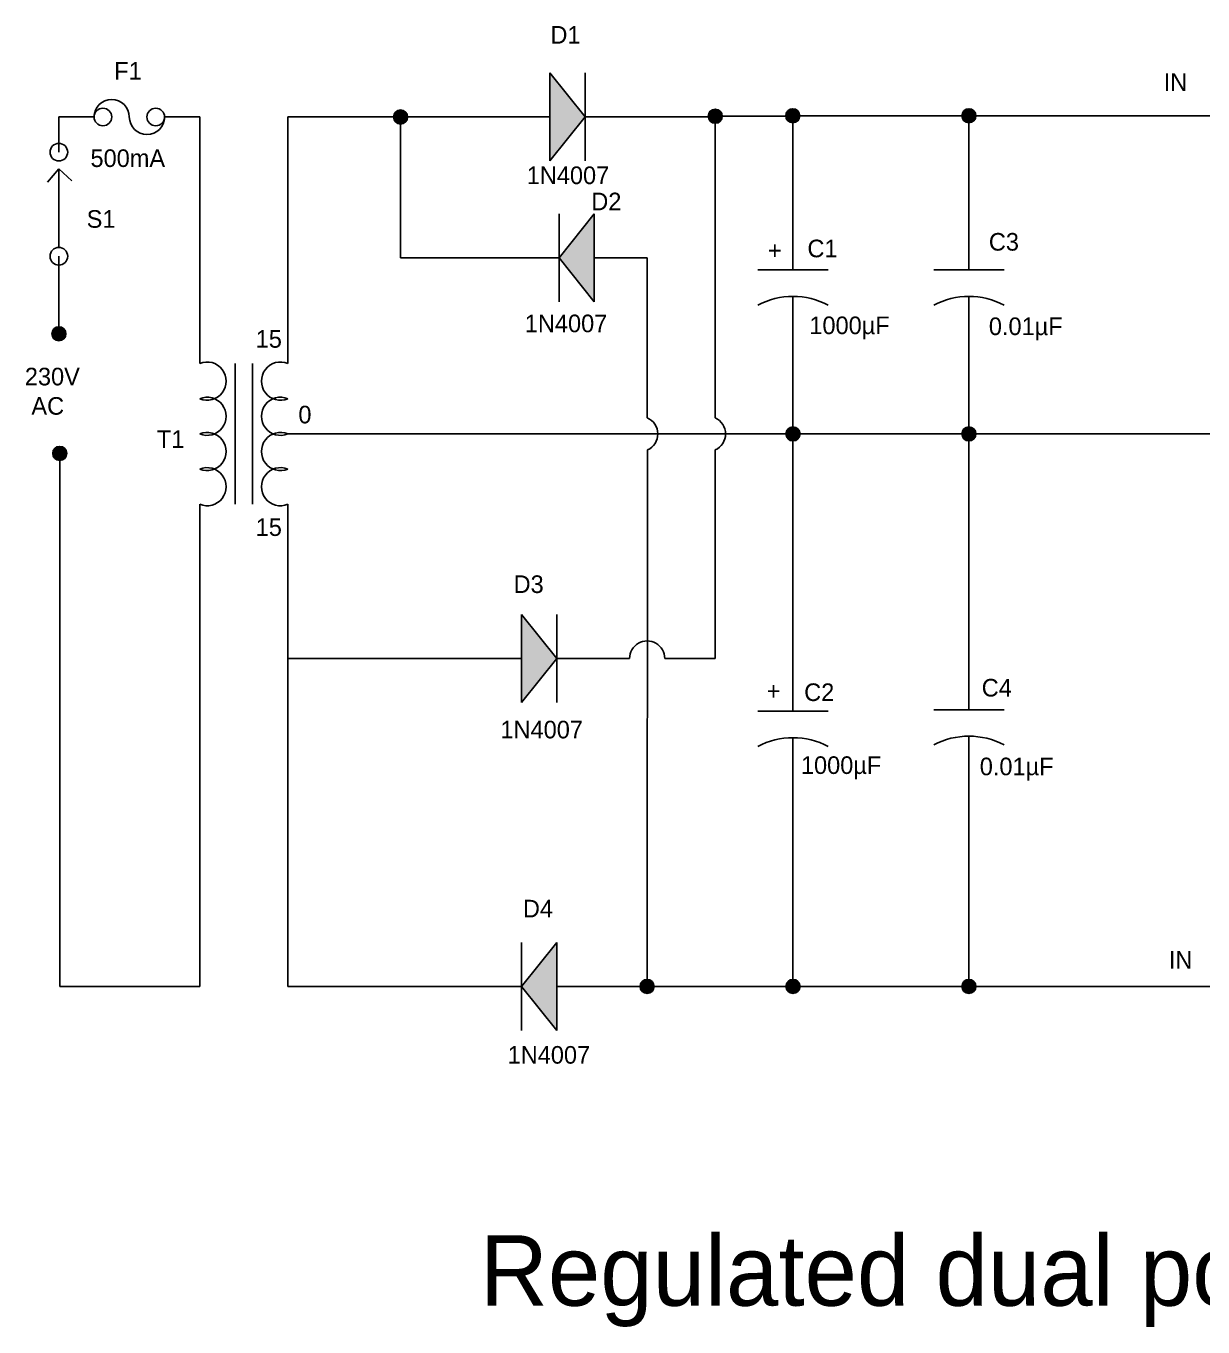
# Model space of a CAD drawing. Header units: inches. Extents: x 49.2 to 70.8, y -5.9 to 40.9.
# Drawn here: x 50.436 to 53.777, y 5.904 to 9.599 of the extents above; entities that cross this region are included whole.
import ezdxf

# ---------------------------------------------------------------- set-up
doc = ezdxf.new("R2010")
doc.units = ezdxf.units.IN
doc.header["$MEASUREMENT"] = 0

# ---------------------------------------------------------------- blocks, each defined once
blk = doc.blocks.new('Capacitor')
at = {"color": 7}
for p, q in [((0.15, -0.1), (0.15, 0.1)), ((0.15, 0), (0, 0)), ((0.225, 0), (0.4, 0))]:
    blk.add_line(p, q, dxfattribs=at)
blk.add_arc((0.4375, 0), 0.2125, 151.9275, 208.0725, dxfattribs=at)
blk = doc.blocks.new('Transformer')
at = {"color": 7}
for p, q in [((0.1, 0), (0.1, 0.4)), ((0.15, 0.4), (0.15, 0))]:
    blk.add_line(p, q, dxfattribs=at)
for centre, start, end in [((0.0208, 0.35), 247.3801, 112.6199), ((0.2292, 0.35), 67.3801, 292.6199), ((0.0208, 0.25), 247.3801, 112.6199), ((0.2292, 0.25), 67.3801, 292.6199), ((0.0208, 0.15), 247.3801, 112.6199), ((0.2292, 0.15), 67.3801, 292.6199), ((0.0208, 0.05), 247.3801, 112.6199), ((0.2292, 0.05), 67.3801, 292.6199)]:
    blk.add_arc(centre, 0.0542, start, end, dxfattribs=at)
blk = doc.blocks.new('Diode')
at = {"color": 7}
for p, q in [((0.15, 0.125), (0.25, 0)), ((0.15, -0.125), (0.15, 0.125)), ((0.25, -0.125), (0.25, 0.125)), ((0.15, 0), (0, 0)), ((0.25, 0), (0.15, -0.125)), ((0.25, 0), (0.4, 0))]:
    blk.add_line(p, q, dxfattribs=at)
blk.add_solid([(0.15, -0.125), (0.25, 0), (0.15, 0.125)], dxfattribs=at)

msp = doc.modelspace()

# ---------------------------------------------------------------- linework, layer by layer
for p, q in [((50.5288, 9.2405), (50.5288, 9.3405)), ((50.5288, 9.3405), (50.6288, 9.3405)), ((50.8288, 9.3405), (50.9288, 9.3405)), ((50.9288, 9.3405), (50.9288, 8.6405)), ((51.1788, 8.6405), (51.1788, 9.3405)), ((51.1788, 9.3405), (51.4788, 9.3405)), ((51.4988, 9.3405), (51.7988, 9.3405)), ((51.4988, 9.3405), (51.4988, 8.9405)), ((52.1724, 9.3405), (52.3724, 9.3405)), ((52.3922, 9.3427), (52.5922, 9.3427)), ((52.3922, 9.3427), (52.3922, 8.486)), ((52.6122, 9.3438), (53.1122, 9.3438)), ((52.6122, 9.3438), (52.6128, 9.056)), ((53.1122, 9.3438), (53.1122, 9.056)), ((53.1122, 9.3438), (53.8122, 9.3438)), ((50.5288, 9.1934), (50.4967, 9.1551)), ((50.5288, 8.97), (50.5288, 9.1934)), ((50.5288, 9.1934), (50.5653, 9.1592)), ((50.5288, 8.745), (50.5288, 8.945)), ((51.4988, 8.9405), (51.7988, 8.9405)), ((52.1988, 8.9405), (52.1988, 8.486)), ((52.6128, 8.656), (52.6128, 8.395)), ((53.1122, 8.656), (53.1122, 7.8072)), ((51.1788, 8.4405), (57.1788, 8.4405)), ((52.1998, 8.395), (52.1988, 6.8712)), ((52.3922, 8.395), (52.3922, 7.8027)), ((52.6128, 8.395), (52.6128, 7.8027)), ((50.5312, 8.3851), (50.5312, 6.8712)), ((50.9288, 8.2405), (50.9288, 6.8712)), ((51.1788, 8.2405), (51.1788, 6.8712)), ((51.6922, 7.8027), (51.1788, 7.8027)), ((52.0922, 7.8027), (52.1488, 7.8027)), ((52.2488, 7.8027), (52.3922, 7.8027)), ((52.6128, 7.4027), (52.6128, 6.8712)), ((53.1122, 7.4072), (53.1122, 6.8712)), ((50.5312, 6.8712), (50.9288, 6.8712)), ((51.6921, 6.8712), (51.1788, 6.8712)), ((52.0921, 6.8712), (52.3922, 6.8712)), ((52.3922, 6.8712), (52.6128, 6.8712)), ((53.1122, 6.8712), (52.6128, 6.8712)), ((53.1122, 6.8712), (53.8122, 6.8712))]:
    msp.add_line(p, q)
at = {"color": 7}
for centre, radius in [((50.6538, 9.3405), 0.025), ((50.8038, 9.3405), 0.025), ((51.4988, 9.3405), 0.02), ((52.3922, 9.3427), 0.02), ((52.6122, 9.3438), 0.02), ((53.1122, 9.3438), 0.02), ((50.5288, 9.2405), 0.025), ((50.5288, 8.945), 0.025), ((50.5288, 8.7249), 0.02), ((52.6128, 8.4405), 0.02), ((53.1122, 8.4405), 0.02), ((50.5312, 8.3851), 0.02), ((52.1988, 6.8712), 0.02), ((52.6128, 6.8712), 0.02), ((53.1122, 6.8712), 0.02)]:
    msp.add_circle(centre, radius, dxfattribs=at)
for centre, radius, start, end in [((50.6788, 9.3405), 0.05, 0, 180), ((50.7788, 9.3405), 0.05, 180, 0), ((52.1794, 8.4403), 0.0497, 294.2251, 66.9565), ((52.3715, 8.4405), 0.05, 294.462, 65.538), ((52.1988, 7.8027), 0.05, 359.9986, 180.0014)]:
    msp.add_arc(centre, radius, start, end, dxfattribs=at)
for points in [[(51.4866, 9.3562), (51.4788, 9.3405), (51.4988, 9.3405)], [(51.4866, 9.3562), (51.4801, 9.3477), (51.4788, 9.3405)], [(51.4801, 9.3477), (51.4794, 9.3453), (51.4788, 9.3405)], [(51.4866, 9.3562), (51.4834, 9.3531), (51.4801, 9.3477)], [(51.4834, 9.3531), (51.4819, 9.3513), (51.4801, 9.3477)], [(51.4819, 9.3513), (51.4808, 9.3494), (51.4801, 9.3477)], [(51.4866, 9.3562), (51.4849, 9.3549), (51.4834, 9.3531)], [(51.4866, 9.3562), (51.4988, 9.3405), (51.4988, 9.3605)], [(51.4988, 9.3605), (51.4932, 9.3597), (51.4866, 9.3562)], [(51.4932, 9.3597), (51.4895, 9.3579), (51.4866, 9.3562)], [(51.4895, 9.3579), (51.4878, 9.3573), (51.4866, 9.3562)], [(51.4932, 9.3597), (51.4912, 9.359), (51.4895, 9.3579)], [(51.4988, 9.3605), (51.4972, 9.3603), (51.4932, 9.3597)], [(51.4972, 9.3603), (51.4952, 9.3602), (51.4932, 9.3597)], [(51.5111, 9.3562), (51.4988, 9.3605), (51.4988, 9.3405)], [(51.5111, 9.3562), (51.5045, 9.3597), (51.4988, 9.3605)], [(51.5045, 9.3597), (51.5004, 9.3603), (51.4988, 9.3605)], [(51.4988, 9.3405), (51.5188, 9.3405), (51.5111, 9.3562)], [(51.5045, 9.3597), (51.5024, 9.3602), (51.5004, 9.3603)], [(51.5111, 9.3562), (51.5081, 9.3579), (51.5045, 9.3597)], [(51.5081, 9.3579), (51.5065, 9.359), (51.5045, 9.3597)], [(51.5111, 9.3562), (51.5098, 9.3573), (51.5081, 9.3579)], [(51.5188, 9.3405), (51.5175, 9.3477), (51.5111, 9.3562)], [(51.5175, 9.3477), (51.5142, 9.3531), (51.5111, 9.3562)], [(51.5142, 9.3531), (51.5128, 9.3549), (51.5111, 9.3562)], [(51.5175, 9.3477), (51.5157, 9.3513), (51.5142, 9.3531)], [(51.5175, 9.3477), (51.5168, 9.3494), (51.5157, 9.3513)], [(51.5188, 9.3405), (51.5183, 9.3453), (51.5175, 9.3477)], [(52.38, 9.3585), (52.3722, 9.3427), (52.3922, 9.3427)], [(52.38, 9.3585), (52.3735, 9.3499), (52.3722, 9.3427)], [(52.3735, 9.3499), (52.3728, 9.3475), (52.3722, 9.3427)], [(52.3728, 9.3475), (52.3724, 9.3449), (52.3722, 9.3427)], [(52.38, 9.3585), (52.3768, 9.3554), (52.3735, 9.3499)], [(52.3768, 9.3554), (52.3754, 9.3535), (52.3735, 9.3499)], [(52.3754, 9.3535), (52.3743, 9.3516), (52.3735, 9.3499)], [(52.38, 9.3585), (52.3783, 9.3571), (52.3768, 9.3554)], [(52.38, 9.3585), (52.3922, 9.3427), (52.3922, 9.3627)], [(52.3922, 9.3627), (52.3866, 9.3619), (52.38, 9.3585)], [(52.3866, 9.3619), (52.3829, 9.3602), (52.38, 9.3585)], [(52.3829, 9.3602), (52.3813, 9.3595), (52.38, 9.3585)], [(52.3866, 9.3619), (52.3846, 9.3612), (52.3829, 9.3602)], [(52.3922, 9.3627), (52.3907, 9.3626), (52.3866, 9.3619)], [(52.3907, 9.3626), (52.3886, 9.3624), (52.3866, 9.3619)], [(52.4045, 9.3585), (52.3922, 9.3627), (52.3922, 9.3427)], [(52.4045, 9.3585), (52.3979, 9.3619), (52.3922, 9.3627)], [(52.3979, 9.3619), (52.3938, 9.3626), (52.3922, 9.3627)], [(52.3922, 9.3427), (52.4122, 9.3427), (52.4045, 9.3585)], [(52.3979, 9.3619), (52.3958, 9.3624), (52.3938, 9.3626)], [(52.4045, 9.3585), (52.4016, 9.3602), (52.3979, 9.3619)], [(52.4016, 9.3602), (52.3999, 9.3612), (52.3979, 9.3619)], [(52.4045, 9.3585), (52.4032, 9.3595), (52.4016, 9.3602)], [(52.4122, 9.3427), (52.411, 9.3499), (52.4045, 9.3585)], [(52.411, 9.3499), (52.4077, 9.3554), (52.4045, 9.3585)], [(52.4077, 9.3554), (52.4062, 9.3571), (52.4045, 9.3585)], [(52.411, 9.3499), (52.4091, 9.3535), (52.4077, 9.3554)], [(52.411, 9.3499), (52.4102, 9.3516), (52.4091, 9.3535)], [(52.4122, 9.3427), (52.4117, 9.3475), (52.411, 9.3499)], [(52.4122, 9.3427), (52.4121, 9.3449), (52.4117, 9.3475)], [(52.5999, 9.3596), (52.5922, 9.3438), (52.6122, 9.3438)], [(52.5999, 9.3596), (52.5934, 9.351), (52.5922, 9.3438)], [(52.5934, 9.351), (52.5927, 9.3486), (52.5922, 9.3438)], [(52.5927, 9.3486), (52.5923, 9.3461), (52.5922, 9.3438)], [(52.5999, 9.3596), (52.5968, 9.3565), (52.5934, 9.351)], [(52.5968, 9.3565), (52.5953, 9.3546), (52.5934, 9.351)], [(52.5953, 9.3546), (52.5942, 9.3527), (52.5934, 9.351)], [(52.5999, 9.3596), (52.5982, 9.3582), (52.5968, 9.3565)], [(52.5999, 9.3596), (52.6122, 9.3438), (52.6122, 9.3638)], [(52.6122, 9.3638), (52.6065, 9.363), (52.5999, 9.3596)], [(52.6065, 9.363), (52.6028, 9.3613), (52.5999, 9.3596)], [(52.6028, 9.3613), (52.6012, 9.3606), (52.5999, 9.3596)], [(52.6065, 9.363), (52.6045, 9.3623), (52.6028, 9.3613)], [(52.6122, 9.3638), (52.6106, 9.3637), (52.6065, 9.363)], [(52.6106, 9.3637), (52.6086, 9.3635), (52.6065, 9.363)], [(52.6244, 9.3596), (52.6122, 9.3638), (52.6122, 9.3438)], [(52.6244, 9.3596), (52.6178, 9.363), (52.6122, 9.3638)], [(52.6178, 9.363), (52.6137, 9.3637), (52.6122, 9.3638)], [(52.6122, 9.3438), (52.6322, 9.3438), (52.6244, 9.3596)], [(52.6178, 9.363), (52.6158, 9.3635), (52.6137, 9.3637)], [(52.6244, 9.3596), (52.6215, 9.3613), (52.6178, 9.363)], [(52.6215, 9.3613), (52.6198, 9.3623), (52.6178, 9.363)], [(52.6244, 9.3596), (52.6231, 9.3606), (52.6215, 9.3613)], [(52.6322, 9.3438), (52.6309, 9.351), (52.6244, 9.3596)], [(52.6309, 9.351), (52.6276, 9.3565), (52.6244, 9.3596)], [(52.6276, 9.3565), (52.6261, 9.3582), (52.6244, 9.3596)], [(52.6309, 9.351), (52.629, 9.3546), (52.6276, 9.3565)], [(52.6309, 9.351), (52.6302, 9.3527), (52.629, 9.3546)], [(52.6322, 9.3438), (52.6316, 9.3486), (52.6309, 9.351)], [(52.6322, 9.3438), (52.632, 9.3461), (52.6316, 9.3486)], [(53.0999, 9.3596), (53.0922, 9.3438), (53.1122, 9.3438)], [(53.0999, 9.3596), (53.0934, 9.351), (53.0922, 9.3438)], [(53.0934, 9.351), (53.0927, 9.3486), (53.0922, 9.3438)], [(53.0927, 9.3486), (53.0923, 9.3461), (53.0922, 9.3438)], [(53.0999, 9.3596), (53.0968, 9.3565), (53.0934, 9.351)], [(53.0968, 9.3565), (53.0953, 9.3546), (53.0934, 9.351)], [(53.0953, 9.3546), (53.0942, 9.3527), (53.0934, 9.351)], [(53.0999, 9.3596), (53.0982, 9.3582), (53.0968, 9.3565)], [(53.0999, 9.3596), (53.1122, 9.3438), (53.1122, 9.3638)], [(53.1122, 9.3638), (53.1065, 9.363), (53.0999, 9.3596)], [(53.1065, 9.363), (53.1028, 9.3613), (53.0999, 9.3596)], [(53.1028, 9.3613), (53.1012, 9.3606), (53.0999, 9.3596)], [(53.1065, 9.363), (53.1045, 9.3623), (53.1028, 9.3613)], [(53.1122, 9.3638), (53.1106, 9.3637), (53.1065, 9.363)], [(53.1106, 9.3637), (53.1086, 9.3635), (53.1065, 9.363)], [(53.1244, 9.3596), (53.1122, 9.3638), (53.1122, 9.3438)], [(53.1244, 9.3596), (53.1178, 9.363), (53.1122, 9.3638)], [(53.1178, 9.363), (53.1137, 9.3637), (53.1122, 9.3638)], [(53.1122, 9.3438), (53.1322, 9.3438), (53.1244, 9.3596)], [(53.1178, 9.363), (53.1158, 9.3635), (53.1137, 9.3637)], [(53.1244, 9.3596), (53.1215, 9.3613), (53.1178, 9.363)], [(53.1215, 9.3613), (53.1198, 9.3623), (53.1178, 9.363)], [(53.1244, 9.3596), (53.1231, 9.3606), (53.1215, 9.3613)], [(53.1322, 9.3438), (53.1309, 9.351), (53.1244, 9.3596)], [(53.1309, 9.351), (53.1276, 9.3565), (53.1244, 9.3596)], [(53.1276, 9.3565), (53.1261, 9.3582), (53.1244, 9.3596)], [(53.1309, 9.351), (53.129, 9.3546), (53.1276, 9.3565)], [(53.1309, 9.351), (53.1302, 9.3527), (53.129, 9.3546)], [(53.1322, 9.3438), (53.1316, 9.3486), (53.1309, 9.351)], [(53.1322, 9.3438), (53.132, 9.3461), (53.1316, 9.3486)], [(51.4794, 9.3453), (51.479, 9.3427), (51.4788, 9.3405)], [(51.4988, 9.3405), (51.4788, 9.3405), (51.4866, 9.3247)], [(51.4788, 9.3405), (51.4801, 9.3333), (51.4866, 9.3247)], [(51.4788, 9.3405), (51.4794, 9.3357), (51.4801, 9.3333)], [(51.4788, 9.3405), (51.479, 9.3383), (51.4794, 9.3357)], [(51.4801, 9.3333), (51.4834, 9.3278), (51.4866, 9.3247)], [(51.4801, 9.3333), (51.4819, 9.3297), (51.4834, 9.3278)], [(51.4801, 9.3333), (51.4808, 9.3316), (51.4819, 9.3297)], [(51.4834, 9.3278), (51.4849, 9.3261), (51.4866, 9.3247)], [(51.4866, 9.3247), (51.4988, 9.3205), (51.4988, 9.3405)], [(51.4866, 9.3247), (51.4932, 9.3213), (51.4988, 9.3205)], [(51.4866, 9.3247), (51.4895, 9.323), (51.4932, 9.3213)], [(51.4866, 9.3247), (51.4878, 9.3237), (51.4895, 9.323)], [(51.4895, 9.323), (51.4912, 9.322), (51.4932, 9.3213)], [(51.4932, 9.3213), (51.4972, 9.3206), (51.4988, 9.3205)], [(51.4932, 9.3213), (51.4952, 9.3208), (51.4972, 9.3206)], [(51.5111, 9.3247), (51.4988, 9.3405), (51.4988, 9.3205)], [(51.5111, 9.3247), (51.5188, 9.3405), (51.4988, 9.3405)], [(51.4988, 9.3205), (51.5045, 9.3213), (51.5111, 9.3247)], [(51.4988, 9.3205), (51.5004, 9.3206), (51.5045, 9.3213)], [(51.5004, 9.3206), (51.5024, 9.3208), (51.5045, 9.3213)], [(51.5045, 9.3213), (51.5081, 9.323), (51.5111, 9.3247)], [(51.5045, 9.3213), (51.5065, 9.322), (51.5081, 9.323)], [(51.5081, 9.323), (51.5098, 9.3237), (51.5111, 9.3247)], [(51.5111, 9.3247), (51.5175, 9.3333), (51.5188, 9.3405)], [(51.5111, 9.3247), (51.5142, 9.3278), (51.5175, 9.3333)], [(51.5111, 9.3247), (51.5128, 9.3261), (51.5142, 9.3278)], [(51.5142, 9.3278), (51.5157, 9.3297), (51.5175, 9.3333)], [(51.5157, 9.3297), (51.5168, 9.3316), (51.5175, 9.3333)], [(51.5175, 9.3333), (51.5183, 9.3357), (51.5188, 9.3405)], [(51.5188, 9.3405), (51.5187, 9.3427), (51.5183, 9.3453)], [(51.5183, 9.3357), (51.5187, 9.3383), (51.5188, 9.3405)], [(52.3922, 9.3427), (52.3722, 9.3427), (52.38, 9.327)], [(52.3722, 9.3427), (52.3735, 9.3355), (52.38, 9.327)], [(52.3722, 9.3427), (52.3728, 9.3379), (52.3735, 9.3355)], [(52.3722, 9.3427), (52.3724, 9.3405), (52.3728, 9.3379)], [(52.3735, 9.3355), (52.3768, 9.33), (52.38, 9.327)], [(52.3735, 9.3355), (52.3754, 9.3319), (52.3768, 9.33)], [(52.3735, 9.3355), (52.3743, 9.3338), (52.3754, 9.3319)], [(52.3768, 9.33), (52.3783, 9.3283), (52.38, 9.327)], [(52.38, 9.327), (52.3922, 9.3227), (52.3922, 9.3427)], [(52.38, 9.327), (52.3866, 9.3235), (52.3922, 9.3227)], [(52.38, 9.327), (52.3829, 9.3252), (52.3866, 9.3235)], [(52.38, 9.327), (52.3813, 9.3259), (52.3829, 9.3252)], [(52.3829, 9.3252), (52.3846, 9.3242), (52.3866, 9.3235)], [(52.3866, 9.3235), (52.3907, 9.3229), (52.3922, 9.3227)], [(52.3866, 9.3235), (52.3886, 9.323), (52.3907, 9.3229)], [(52.4045, 9.327), (52.3922, 9.3427), (52.3922, 9.3227)], [(52.4045, 9.327), (52.4122, 9.3427), (52.3922, 9.3427)], [(52.3922, 9.3227), (52.3979, 9.3235), (52.4045, 9.327)], [(52.3922, 9.3227), (52.3938, 9.3229), (52.3979, 9.3235)], [(52.3938, 9.3229), (52.3958, 9.323), (52.3979, 9.3235)], [(52.3979, 9.3235), (52.4016, 9.3252), (52.4045, 9.327)], [(52.3979, 9.3235), (52.3999, 9.3242), (52.4016, 9.3252)], [(52.4016, 9.3252), (52.4032, 9.3259), (52.4045, 9.327)], [(52.4045, 9.327), (52.411, 9.3355), (52.4122, 9.3427)], [(52.4045, 9.327), (52.4077, 9.33), (52.411, 9.3355)], [(52.4045, 9.327), (52.4062, 9.3283), (52.4077, 9.33)], [(52.4077, 9.33), (52.4091, 9.3319), (52.411, 9.3355)], [(52.4091, 9.3319), (52.4102, 9.3338), (52.411, 9.3355)], [(52.411, 9.3355), (52.4117, 9.3379), (52.4122, 9.3427)], [(52.4117, 9.3379), (52.4121, 9.3405), (52.4122, 9.3427)], [(52.6122, 9.3438), (52.5922, 9.3438), (52.5999, 9.3281)], [(52.5922, 9.3438), (52.5934, 9.3366), (52.5999, 9.3281)], [(52.5922, 9.3438), (52.5927, 9.339), (52.5934, 9.3366)], [(52.5922, 9.3438), (52.5923, 9.3416), (52.5927, 9.339)], [(52.5934, 9.3366), (52.5968, 9.3312), (52.5999, 9.3281)], [(52.5934, 9.3366), (52.5953, 9.333), (52.5968, 9.3312)], [(52.5934, 9.3366), (52.5942, 9.3349), (52.5953, 9.333)], [(52.5968, 9.3312), (52.5982, 9.3294), (52.5999, 9.3281)], [(52.5999, 9.3281), (52.6122, 9.3238), (52.6122, 9.3438)], [(52.5999, 9.3281), (52.6065, 9.3247), (52.6122, 9.3238)], [(52.5999, 9.3281), (52.6028, 9.3264), (52.6065, 9.3247)], [(52.5999, 9.3281), (52.6012, 9.327), (52.6028, 9.3264)], [(52.6028, 9.3264), (52.6045, 9.3253), (52.6065, 9.3247)], [(52.6065, 9.3247), (52.6106, 9.324), (52.6122, 9.3238)], [(52.6065, 9.3247), (52.6086, 9.3241), (52.6106, 9.324)], [(52.6244, 9.3281), (52.6122, 9.3438), (52.6122, 9.3238)], [(52.6244, 9.3281), (52.6322, 9.3438), (52.6122, 9.3438)], [(52.6122, 9.3238), (52.6178, 9.3247), (52.6244, 9.3281)], [(52.6122, 9.3238), (52.6137, 9.324), (52.6178, 9.3247)], [(52.6137, 9.324), (52.6158, 9.3241), (52.6178, 9.3247)], [(52.6178, 9.3247), (52.6215, 9.3264), (52.6244, 9.3281)], [(52.6178, 9.3247), (52.6198, 9.3253), (52.6215, 9.3264)], [(52.6215, 9.3264), (52.6231, 9.327), (52.6244, 9.3281)], [(52.6244, 9.3281), (52.6309, 9.3366), (52.6322, 9.3438)], [(52.6244, 9.3281), (52.6276, 9.3312), (52.6309, 9.3366)], [(52.6244, 9.3281), (52.6261, 9.3294), (52.6276, 9.3312)], [(52.6276, 9.3312), (52.629, 9.333), (52.6309, 9.3366)], [(52.629, 9.333), (52.6302, 9.3349), (52.6309, 9.3366)], [(52.6309, 9.3366), (52.6316, 9.339), (52.6322, 9.3438)], [(52.6316, 9.339), (52.632, 9.3416), (52.6322, 9.3438)], [(53.1122, 9.3438), (53.0922, 9.3438), (53.0999, 9.3281)], [(53.0922, 9.3438), (53.0934, 9.3366), (53.0999, 9.3281)], [(53.0922, 9.3438), (53.0927, 9.339), (53.0934, 9.3366)], [(53.0922, 9.3438), (53.0923, 9.3416), (53.0927, 9.339)], [(53.0934, 9.3366), (53.0968, 9.3312), (53.0999, 9.3281)], [(53.0934, 9.3366), (53.0953, 9.333), (53.0968, 9.3312)], [(53.0934, 9.3366), (53.0942, 9.3349), (53.0953, 9.333)], [(53.0968, 9.3312), (53.0982, 9.3294), (53.0999, 9.3281)], [(53.0999, 9.3281), (53.1122, 9.3238), (53.1122, 9.3438)], [(53.0999, 9.3281), (53.1065, 9.3247), (53.1122, 9.3238)], [(53.0999, 9.3281), (53.1028, 9.3264), (53.1065, 9.3247)], [(53.0999, 9.3281), (53.1012, 9.327), (53.1028, 9.3264)], [(53.1028, 9.3264), (53.1045, 9.3253), (53.1065, 9.3247)], [(53.1065, 9.3247), (53.1106, 9.324), (53.1122, 9.3238)], [(53.1065, 9.3247), (53.1086, 9.3241), (53.1106, 9.324)], [(53.1244, 9.3281), (53.1122, 9.3438), (53.1122, 9.3238)], [(53.1244, 9.3281), (53.1322, 9.3438), (53.1122, 9.3438)], [(53.1122, 9.3238), (53.1178, 9.3247), (53.1244, 9.3281)], [(53.1122, 9.3238), (53.1137, 9.324), (53.1178, 9.3247)], [(53.1137, 9.324), (53.1158, 9.3241), (53.1178, 9.3247)], [(53.1178, 9.3247), (53.1215, 9.3264), (53.1244, 9.3281)], [(53.1178, 9.3247), (53.1198, 9.3253), (53.1215, 9.3264)], [(53.1215, 9.3264), (53.1231, 9.327), (53.1244, 9.3281)], [(53.1244, 9.3281), (53.1309, 9.3366), (53.1322, 9.3438)], [(53.1244, 9.3281), (53.1276, 9.3312), (53.1309, 9.3366)], [(53.1244, 9.3281), (53.1261, 9.3294), (53.1276, 9.3312)], [(53.1276, 9.3312), (53.129, 9.333), (53.1309, 9.3366)], [(53.129, 9.333), (53.1302, 9.3349), (53.1309, 9.3366)], [(53.1309, 9.3366), (53.1316, 9.339), (53.1322, 9.3438)], [(53.1316, 9.339), (53.132, 9.3416), (53.1322, 9.3438)], [(50.5166, 8.7406), (50.5088, 8.7249), (50.5288, 8.7249)], [(50.5166, 8.7406), (50.5101, 8.7321), (50.5088, 8.7249)], [(50.5101, 8.7321), (50.5094, 8.7297), (50.5088, 8.7249)], [(50.5094, 8.7297), (50.509, 8.7271), (50.5088, 8.7249)], [(50.5288, 8.7249), (50.5088, 8.7249), (50.5166, 8.7091)], [(50.5088, 8.7249), (50.5101, 8.7177), (50.5166, 8.7091)], [(50.5088, 8.7249), (50.5094, 8.7201), (50.5101, 8.7177)], [(50.5088, 8.7249), (50.509, 8.7226), (50.5094, 8.7201)], [(50.5166, 8.7406), (50.5134, 8.7375), (50.5101, 8.7321)], [(50.5134, 8.7375), (50.5119, 8.7357), (50.5101, 8.7321)], [(50.5119, 8.7357), (50.5108, 8.7338), (50.5101, 8.7321)], [(50.5166, 8.7406), (50.5149, 8.7393), (50.5134, 8.7375)], [(50.5166, 8.7406), (50.5288, 8.7249), (50.5288, 8.7449)], [(50.5288, 8.7449), (50.5232, 8.744), (50.5166, 8.7406)], [(50.5232, 8.744), (50.5195, 8.7423), (50.5166, 8.7406)], [(50.5195, 8.7423), (50.5178, 8.7416), (50.5166, 8.7406)], [(50.5166, 8.7091), (50.5288, 8.7049), (50.5288, 8.7249)], [(50.5232, 8.744), (50.5212, 8.7434), (50.5195, 8.7423)], [(50.5288, 8.7449), (50.5272, 8.7447), (50.5232, 8.744)], [(50.5272, 8.7447), (50.5252, 8.7446), (50.5232, 8.744)], [(50.5411, 8.7406), (50.5288, 8.7449), (50.5288, 8.7249)], [(50.5411, 8.7406), (50.5344, 8.744), (50.5288, 8.7449)], [(50.5344, 8.744), (50.5304, 8.7447), (50.5288, 8.7449)], [(50.5288, 8.7249), (50.5488, 8.7249), (50.5411, 8.7406)], [(50.5411, 8.7091), (50.5288, 8.7249), (50.5288, 8.7049)], [(50.5411, 8.7091), (50.5488, 8.7249), (50.5288, 8.7249)], [(50.5344, 8.744), (50.5324, 8.7446), (50.5304, 8.7447)], [(50.5411, 8.7406), (50.5381, 8.7423), (50.5344, 8.744)], [(50.5381, 8.7423), (50.5365, 8.7434), (50.5344, 8.744)], [(50.5411, 8.7406), (50.5398, 8.7416), (50.5381, 8.7423)], [(50.5488, 8.7249), (50.5475, 8.7321), (50.5411, 8.7406)], [(50.5475, 8.7321), (50.5442, 8.7375), (50.5411, 8.7406)], [(50.5442, 8.7375), (50.5427, 8.7393), (50.5411, 8.7406)], [(50.5411, 8.7091), (50.5475, 8.7177), (50.5488, 8.7249)], [(50.5475, 8.7321), (50.5457, 8.7357), (50.5442, 8.7375)], [(50.5475, 8.7321), (50.5468, 8.7338), (50.5457, 8.7357)], [(50.5488, 8.7249), (50.5483, 8.7297), (50.5475, 8.7321)], [(50.5475, 8.7177), (50.5483, 8.7201), (50.5488, 8.7249)], [(50.5488, 8.7249), (50.5487, 8.7271), (50.5483, 8.7297)], [(50.5483, 8.7201), (50.5487, 8.7226), (50.5488, 8.7249)], [(50.5101, 8.7177), (50.5134, 8.7122), (50.5166, 8.7091)], [(50.5101, 8.7177), (50.5119, 8.7141), (50.5134, 8.7122)], [(50.5101, 8.7177), (50.5108, 8.716), (50.5119, 8.7141)], [(50.5134, 8.7122), (50.5149, 8.7105), (50.5166, 8.7091)], [(50.5166, 8.7091), (50.5232, 8.7057), (50.5288, 8.7049)], [(50.5166, 8.7091), (50.5195, 8.7074), (50.5232, 8.7057)], [(50.5166, 8.7091), (50.5178, 8.7081), (50.5195, 8.7074)], [(50.5195, 8.7074), (50.5212, 8.7064), (50.5232, 8.7057)], [(50.5232, 8.7057), (50.5272, 8.705), (50.5288, 8.7049)], [(50.5232, 8.7057), (50.5252, 8.7052), (50.5272, 8.705)], [(50.5288, 8.7049), (50.5344, 8.7057), (50.5411, 8.7091)], [(50.5288, 8.7049), (50.5304, 8.705), (50.5344, 8.7057)], [(50.5304, 8.705), (50.5324, 8.7052), (50.5344, 8.7057)], [(50.5344, 8.7057), (50.5381, 8.7074), (50.5411, 8.7091)], [(50.5344, 8.7057), (50.5365, 8.7064), (50.5381, 8.7074)], [(50.5381, 8.7074), (50.5398, 8.7081), (50.5411, 8.7091)], [(50.5411, 8.7091), (50.5442, 8.7122), (50.5475, 8.7177)], [(50.5411, 8.7091), (50.5427, 8.7105), (50.5442, 8.7122)], [(50.5442, 8.7122), (50.5457, 8.7141), (50.5475, 8.7177)], [(50.5457, 8.7141), (50.5468, 8.716), (50.5475, 8.7177)], [(52.6005, 8.4562), (52.5928, 8.4405), (52.6128, 8.4405)], [(52.6005, 8.4562), (52.5941, 8.4477), (52.5928, 8.4405)], [(52.5941, 8.4477), (52.5933, 8.4453), (52.5928, 8.4405)], [(52.5933, 8.4453), (52.593, 8.4427), (52.5928, 8.4405)], [(52.6128, 8.4405), (52.5928, 8.4405), (52.6005, 8.4247)], [(52.5928, 8.4405), (52.5941, 8.4333), (52.6005, 8.4247)], [(52.5928, 8.4405), (52.5933, 8.4357), (52.5941, 8.4333)], [(52.5928, 8.4405), (52.593, 8.4383), (52.5933, 8.4357)], [(52.6005, 8.4562), (52.5974, 8.4531), (52.5941, 8.4477)], [(52.5974, 8.4531), (52.5959, 8.4513), (52.5941, 8.4477)], [(52.5959, 8.4513), (52.5948, 8.4494), (52.5941, 8.4477)], [(52.5941, 8.4333), (52.5974, 8.4278), (52.6005, 8.4247)], [(52.5941, 8.4333), (52.5959, 8.4297), (52.5974, 8.4278)], [(52.5941, 8.4333), (52.5948, 8.4316), (52.5959, 8.4297)], [(52.6005, 8.4562), (52.5989, 8.4549), (52.5974, 8.4531)], [(52.5974, 8.4278), (52.5989, 8.4261), (52.6005, 8.4247)], [(52.6005, 8.4562), (52.6128, 8.4405), (52.6128, 8.4605)], [(52.6128, 8.4605), (52.6072, 8.4597), (52.6005, 8.4562)], [(52.6072, 8.4597), (52.6035, 8.4579), (52.6005, 8.4562)], [(52.6035, 8.4579), (52.6018, 8.4573), (52.6005, 8.4562)], [(52.6005, 8.4247), (52.6128, 8.4205), (52.6128, 8.4405)], [(52.6005, 8.4247), (52.6072, 8.4213), (52.6128, 8.4205)], [(52.6005, 8.4247), (52.6035, 8.423), (52.6072, 8.4213)], [(52.6005, 8.4247), (52.6018, 8.4237), (52.6035, 8.423)], [(52.6072, 8.4597), (52.6051, 8.459), (52.6035, 8.4579)], [(52.6128, 8.4605), (52.6112, 8.4603), (52.6072, 8.4597)], [(52.6112, 8.4603), (52.6092, 8.4602), (52.6072, 8.4597)], [(52.6251, 8.4562), (52.6128, 8.4605), (52.6128, 8.4405)], [(52.6251, 8.4562), (52.6184, 8.4597), (52.6128, 8.4605)], [(52.6184, 8.4597), (52.6144, 8.4603), (52.6128, 8.4605)], [(52.6128, 8.4405), (52.6328, 8.4405), (52.6251, 8.4562)], [(52.6251, 8.4247), (52.6128, 8.4405), (52.6128, 8.4205)], [(52.6251, 8.4247), (52.6328, 8.4405), (52.6128, 8.4405)], [(52.6128, 8.4205), (52.6184, 8.4213), (52.6251, 8.4247)], [(52.6184, 8.4597), (52.6164, 8.4602), (52.6144, 8.4603)], [(52.6251, 8.4562), (52.6221, 8.4579), (52.6184, 8.4597)], [(52.6221, 8.4579), (52.6204, 8.459), (52.6184, 8.4597)], [(52.6184, 8.4213), (52.6221, 8.423), (52.6251, 8.4247)], [(52.6251, 8.4562), (52.6238, 8.4573), (52.6221, 8.4579)], [(52.6221, 8.423), (52.6238, 8.4237), (52.6251, 8.4247)], [(52.6328, 8.4405), (52.6315, 8.4477), (52.6251, 8.4562)], [(52.6315, 8.4477), (52.6282, 8.4531), (52.6251, 8.4562)], [(52.6282, 8.4531), (52.6267, 8.4549), (52.6251, 8.4562)], [(52.6251, 8.4247), (52.6315, 8.4333), (52.6328, 8.4405)], [(52.6251, 8.4247), (52.6282, 8.4278), (52.6315, 8.4333)], [(52.6251, 8.4247), (52.6267, 8.4261), (52.6282, 8.4278)], [(52.6315, 8.4477), (52.6297, 8.4513), (52.6282, 8.4531)], [(52.6282, 8.4278), (52.6297, 8.4297), (52.6315, 8.4333)], [(52.6315, 8.4477), (52.6308, 8.4494), (52.6297, 8.4513)], [(52.6297, 8.4297), (52.6308, 8.4316), (52.6315, 8.4333)], [(52.6328, 8.4405), (52.6322, 8.4453), (52.6315, 8.4477)], [(52.6315, 8.4333), (52.6322, 8.4357), (52.6328, 8.4405)], [(52.6328, 8.4405), (52.6326, 8.4427), (52.6322, 8.4453)], [(52.6322, 8.4357), (52.6326, 8.4383), (52.6328, 8.4405)], [(53.0999, 8.4562), (53.0922, 8.4405), (53.1122, 8.4405)], [(53.0999, 8.4562), (53.0934, 8.4477), (53.0922, 8.4405)], [(53.0934, 8.4477), (53.0927, 8.4453), (53.0922, 8.4405)], [(53.0927, 8.4453), (53.0923, 8.4427), (53.0922, 8.4405)], [(53.1122, 8.4405), (53.0922, 8.4405), (53.0999, 8.4247)], [(53.0922, 8.4405), (53.0934, 8.4333), (53.0999, 8.4247)], [(53.0922, 8.4405), (53.0927, 8.4357), (53.0934, 8.4333)], [(53.0922, 8.4405), (53.0923, 8.4383), (53.0927, 8.4357)], [(53.0999, 8.4562), (53.0968, 8.4531), (53.0934, 8.4477)], [(53.0968, 8.4531), (53.0953, 8.4513), (53.0934, 8.4477)], [(53.0953, 8.4513), (53.0942, 8.4494), (53.0934, 8.4477)], [(53.0934, 8.4333), (53.0968, 8.4278), (53.0999, 8.4247)], [(53.0934, 8.4333), (53.0953, 8.4297), (53.0968, 8.4278)], [(53.0934, 8.4333), (53.0942, 8.4316), (53.0953, 8.4297)], [(53.0999, 8.4562), (53.0982, 8.4549), (53.0968, 8.4531)], [(53.0968, 8.4278), (53.0982, 8.4261), (53.0999, 8.4247)], [(53.0999, 8.4562), (53.1122, 8.4405), (53.1122, 8.4605)], [(53.1122, 8.4605), (53.1065, 8.4597), (53.0999, 8.4562)], [(53.1065, 8.4597), (53.1028, 8.4579), (53.0999, 8.4562)], [(53.1028, 8.4579), (53.1012, 8.4573), (53.0999, 8.4562)], [(53.0999, 8.4247), (53.1122, 8.4205), (53.1122, 8.4405)], [(53.0999, 8.4247), (53.1065, 8.4213), (53.1122, 8.4205)], [(53.0999, 8.4247), (53.1028, 8.423), (53.1065, 8.4213)], [(53.0999, 8.4247), (53.1012, 8.4237), (53.1028, 8.423)], [(53.1065, 8.4597), (53.1045, 8.459), (53.1028, 8.4579)], [(53.1122, 8.4605), (53.1106, 8.4603), (53.1065, 8.4597)], [(53.1106, 8.4603), (53.1086, 8.4602), (53.1065, 8.4597)], [(53.1244, 8.4562), (53.1122, 8.4605), (53.1122, 8.4405)], [(53.1244, 8.4562), (53.1178, 8.4597), (53.1122, 8.4605)], [(53.1178, 8.4597), (53.1137, 8.4603), (53.1122, 8.4605)], [(53.1122, 8.4405), (53.1322, 8.4405), (53.1244, 8.4562)], [(53.1244, 8.4247), (53.1122, 8.4405), (53.1122, 8.4205)], [(53.1244, 8.4247), (53.1322, 8.4405), (53.1122, 8.4405)], [(53.1122, 8.4205), (53.1178, 8.4213), (53.1244, 8.4247)], [(53.1178, 8.4597), (53.1158, 8.4602), (53.1137, 8.4603)], [(53.1244, 8.4562), (53.1215, 8.4579), (53.1178, 8.4597)], [(53.1215, 8.4579), (53.1198, 8.459), (53.1178, 8.4597)], [(53.1178, 8.4213), (53.1215, 8.423), (53.1244, 8.4247)], [(53.1244, 8.4562), (53.1231, 8.4573), (53.1215, 8.4579)], [(53.1215, 8.423), (53.1231, 8.4237), (53.1244, 8.4247)], [(53.1322, 8.4405), (53.1309, 8.4477), (53.1244, 8.4562)], [(53.1309, 8.4477), (53.1276, 8.4531), (53.1244, 8.4562)], [(53.1276, 8.4531), (53.1261, 8.4549), (53.1244, 8.4562)], [(53.1244, 8.4247), (53.1309, 8.4333), (53.1322, 8.4405)], [(53.1244, 8.4247), (53.1276, 8.4278), (53.1309, 8.4333)], [(53.1244, 8.4247), (53.1261, 8.4261), (53.1276, 8.4278)], [(53.1309, 8.4477), (53.129, 8.4513), (53.1276, 8.4531)], [(53.1276, 8.4278), (53.129, 8.4297), (53.1309, 8.4333)], [(53.1309, 8.4477), (53.1302, 8.4494), (53.129, 8.4513)], [(53.129, 8.4297), (53.1302, 8.4316), (53.1309, 8.4333)], [(53.1322, 8.4405), (53.1316, 8.4453), (53.1309, 8.4477)], [(53.1309, 8.4333), (53.1316, 8.4357), (53.1322, 8.4405)], [(53.1322, 8.4405), (53.132, 8.4427), (53.1316, 8.4453)], [(53.1316, 8.4357), (53.132, 8.4383), (53.1322, 8.4405)], [(50.5189, 8.4008), (50.5112, 8.3851), (50.5312, 8.3851)], [(50.5189, 8.4008), (50.5125, 8.3923), (50.5112, 8.3851)], [(50.5125, 8.3923), (50.5117, 8.3899), (50.5112, 8.3851)], [(50.5117, 8.3899), (50.5113, 8.3873), (50.5112, 8.3851)], [(50.5189, 8.4008), (50.5158, 8.3978), (50.5125, 8.3923)], [(50.5158, 8.3978), (50.5143, 8.3959), (50.5125, 8.3923)], [(50.5143, 8.3959), (50.5132, 8.394), (50.5125, 8.3923)], [(50.5189, 8.4008), (50.5172, 8.3995), (50.5158, 8.3978)], [(50.5189, 8.4008), (50.5312, 8.3851), (50.5312, 8.4051)], [(50.5312, 8.4051), (50.5255, 8.4043), (50.5189, 8.4008)], [(50.5255, 8.4043), (50.5219, 8.4025), (50.5189, 8.4008)], [(50.5219, 8.4025), (50.5202, 8.4019), (50.5189, 8.4008)], [(50.5255, 8.4043), (50.5235, 8.4036), (50.5219, 8.4025)], [(50.5312, 8.4051), (50.5296, 8.4049), (50.5255, 8.4043)], [(50.5296, 8.4049), (50.5276, 8.4048), (50.5255, 8.4043)], [(50.5434, 8.4008), (50.5312, 8.4051), (50.5312, 8.3851)], [(50.5434, 8.4008), (50.5368, 8.4043), (50.5312, 8.4051)], [(50.5368, 8.4043), (50.5327, 8.4049), (50.5312, 8.4051)], [(50.5312, 8.3851), (50.5512, 8.3851), (50.5434, 8.4008)], [(50.5368, 8.4043), (50.5348, 8.4048), (50.5327, 8.4049)], [(50.5434, 8.4008), (50.5405, 8.4025), (50.5368, 8.4043)], [(50.5405, 8.4025), (50.5388, 8.4036), (50.5368, 8.4043)], [(50.5434, 8.4008), (50.5422, 8.4019), (50.5405, 8.4025)], [(50.5512, 8.3851), (50.5499, 8.3923), (50.5434, 8.4008)], [(50.5499, 8.3923), (50.5466, 8.3978), (50.5434, 8.4008)], [(50.5466, 8.3978), (50.5451, 8.3995), (50.5434, 8.4008)], [(50.5499, 8.3923), (50.5481, 8.3959), (50.5466, 8.3978)], [(50.5499, 8.3923), (50.5492, 8.394), (50.5481, 8.3959)], [(50.5512, 8.3851), (50.5506, 8.3899), (50.5499, 8.3923)], [(50.5512, 8.3851), (50.551, 8.3873), (50.5506, 8.3899)], [(52.6035, 8.423), (52.6051, 8.422), (52.6072, 8.4213)], [(52.6072, 8.4213), (52.6112, 8.4206), (52.6128, 8.4205)], [(52.6072, 8.4213), (52.6092, 8.4208), (52.6112, 8.4206)], [(52.6128, 8.4205), (52.6144, 8.4206), (52.6184, 8.4213)], [(52.6144, 8.4206), (52.6164, 8.4208), (52.6184, 8.4213)], [(52.6184, 8.4213), (52.6204, 8.422), (52.6221, 8.423)], [(53.1028, 8.423), (53.1045, 8.422), (53.1065, 8.4213)], [(53.1065, 8.4213), (53.1106, 8.4206), (53.1122, 8.4205)], [(53.1065, 8.4213), (53.1086, 8.4208), (53.1106, 8.4206)], [(53.1122, 8.4205), (53.1137, 8.4206), (53.1178, 8.4213)], [(53.1137, 8.4206), (53.1158, 8.4208), (53.1178, 8.4213)], [(53.1178, 8.4213), (53.1198, 8.422), (53.1215, 8.423)], [(50.5312, 8.3851), (50.5112, 8.3851), (50.5189, 8.3693)], [(50.5112, 8.3851), (50.5125, 8.3779), (50.5189, 8.3693)], [(50.5112, 8.3851), (50.5117, 8.3803), (50.5125, 8.3779)], [(50.5112, 8.3851), (50.5113, 8.3829), (50.5117, 8.3803)], [(50.5125, 8.3779), (50.5158, 8.3724), (50.5189, 8.3693)], [(50.5125, 8.3779), (50.5143, 8.3743), (50.5158, 8.3724)], [(50.5125, 8.3779), (50.5132, 8.3762), (50.5143, 8.3743)], [(50.5158, 8.3724), (50.5172, 8.3707), (50.5189, 8.3693)], [(50.5189, 8.3693), (50.5312, 8.3651), (50.5312, 8.3851)], [(50.5189, 8.3693), (50.5255, 8.3659), (50.5312, 8.3651)], [(50.5189, 8.3693), (50.5219, 8.3676), (50.5255, 8.3659)], [(50.5189, 8.3693), (50.5202, 8.3683), (50.5219, 8.3676)], [(50.5219, 8.3676), (50.5235, 8.3666), (50.5255, 8.3659)], [(50.5255, 8.3659), (50.5296, 8.3652), (50.5312, 8.3651)], [(50.5255, 8.3659), (50.5276, 8.3654), (50.5296, 8.3652)], [(50.5434, 8.3693), (50.5312, 8.3851), (50.5312, 8.3651)], [(50.5434, 8.3693), (50.5512, 8.3851), (50.5312, 8.3851)], [(50.5312, 8.3651), (50.5368, 8.3659), (50.5434, 8.3693)], [(50.5312, 8.3651), (50.5327, 8.3652), (50.5368, 8.3659)], [(50.5327, 8.3652), (50.5348, 8.3654), (50.5368, 8.3659)], [(50.5368, 8.3659), (50.5405, 8.3676), (50.5434, 8.3693)], [(50.5368, 8.3659), (50.5388, 8.3666), (50.5405, 8.3676)], [(50.5405, 8.3676), (50.5422, 8.3683), (50.5434, 8.3693)], [(50.5434, 8.3693), (50.5499, 8.3779), (50.5512, 8.3851)], [(50.5434, 8.3693), (50.5466, 8.3724), (50.5499, 8.3779)], [(50.5434, 8.3693), (50.5451, 8.3707), (50.5466, 8.3724)], [(50.5466, 8.3724), (50.5481, 8.3743), (50.5499, 8.3779)], [(50.5481, 8.3743), (50.5492, 8.3762), (50.5499, 8.3779)], [(50.5499, 8.3779), (50.5506, 8.3803), (50.5512, 8.3851)], [(50.5506, 8.3803), (50.551, 8.3829), (50.5512, 8.3851)], [(52.1866, 6.8869), (52.1788, 6.8712), (52.1988, 6.8712)], [(52.1866, 6.8869), (52.1801, 6.8784), (52.1788, 6.8712)], [(52.1801, 6.8784), (52.1794, 6.876), (52.1788, 6.8712)], [(52.1794, 6.876), (52.179, 6.8734), (52.1788, 6.8712)], [(52.1866, 6.8869), (52.1834, 6.8838), (52.1801, 6.8784)], [(52.1834, 6.8838), (52.1819, 6.882), (52.1801, 6.8784)], [(52.1819, 6.882), (52.1808, 6.8801), (52.1801, 6.8784)], [(52.1866, 6.8869), (52.1849, 6.8856), (52.1834, 6.8838)], [(52.1866, 6.8869), (52.1988, 6.8712), (52.1988, 6.8912)], [(52.1988, 6.8912), (52.1932, 6.8903), (52.1866, 6.8869)], [(52.1932, 6.8903), (52.1895, 6.8886), (52.1866, 6.8869)], [(52.1895, 6.8886), (52.1878, 6.8879), (52.1866, 6.8869)], [(52.1932, 6.8903), (52.1912, 6.8897), (52.1895, 6.8886)], [(52.1988, 6.8912), (52.1972, 6.891), (52.1932, 6.8903)], [(52.1972, 6.891), (52.1952, 6.8909), (52.1932, 6.8903)], [(52.2111, 6.8869), (52.1988, 6.8912), (52.1988, 6.8712)], [(52.2111, 6.8869), (52.2045, 6.8903), (52.1988, 6.8912)], [(52.2045, 6.8903), (52.2004, 6.891), (52.1988, 6.8912)], [(52.1988, 6.8712), (52.2188, 6.8712), (52.2111, 6.8869)], [(52.2045, 6.8903), (52.2024, 6.8909), (52.2004, 6.891)], [(52.2111, 6.8869), (52.2081, 6.8886), (52.2045, 6.8903)], [(52.2081, 6.8886), (52.2065, 6.8897), (52.2045, 6.8903)], [(52.2111, 6.8869), (52.2098, 6.8879), (52.2081, 6.8886)], [(52.2188, 6.8712), (52.2175, 6.8784), (52.2111, 6.8869)], [(52.2175, 6.8784), (52.2142, 6.8838), (52.2111, 6.8869)], [(52.2142, 6.8838), (52.2128, 6.8856), (52.2111, 6.8869)], [(52.2175, 6.8784), (52.2157, 6.882), (52.2142, 6.8838)], [(52.2175, 6.8784), (52.2168, 6.8801), (52.2157, 6.882)], [(52.2188, 6.8712), (52.2183, 6.876), (52.2175, 6.8784)], [(52.2188, 6.8712), (52.2187, 6.8734), (52.2183, 6.876)], [(52.6005, 6.8869), (52.5928, 6.8712), (52.6128, 6.8712)], [(52.6005, 6.8869), (52.5941, 6.8784), (52.5928, 6.8712)], [(52.5941, 6.8784), (52.5933, 6.876), (52.5928, 6.8712)], [(52.5933, 6.876), (52.593, 6.8734), (52.5928, 6.8712)], [(52.6005, 6.8869), (52.5974, 6.8838), (52.5941, 6.8784)], [(52.5974, 6.8838), (52.5959, 6.882), (52.5941, 6.8784)], [(52.5959, 6.882), (52.5948, 6.8801), (52.5941, 6.8784)], [(52.6005, 6.8869), (52.5989, 6.8856), (52.5974, 6.8838)], [(52.6005, 6.8869), (52.6128, 6.8712), (52.6128, 6.8912)], [(52.6128, 6.8912), (52.6072, 6.8903), (52.6005, 6.8869)], [(52.6072, 6.8903), (52.6035, 6.8886), (52.6005, 6.8869)], [(52.6035, 6.8886), (52.6018, 6.8879), (52.6005, 6.8869)], [(52.6072, 6.8903), (52.6051, 6.8897), (52.6035, 6.8886)], [(52.6128, 6.8912), (52.6112, 6.891), (52.6072, 6.8903)], [(52.6112, 6.891), (52.6092, 6.8909), (52.6072, 6.8903)], [(52.6251, 6.8869), (52.6128, 6.8912), (52.6128, 6.8712)], [(52.6251, 6.8869), (52.6184, 6.8903), (52.6128, 6.8912)], [(52.6184, 6.8903), (52.6144, 6.891), (52.6128, 6.8912)], [(52.6128, 6.8712), (52.6328, 6.8712), (52.6251, 6.8869)], [(52.6184, 6.8903), (52.6164, 6.8909), (52.6144, 6.891)], [(52.6251, 6.8869), (52.6221, 6.8886), (52.6184, 6.8903)], [(52.6221, 6.8886), (52.6204, 6.8897), (52.6184, 6.8903)], [(52.6251, 6.8869), (52.6238, 6.8879), (52.6221, 6.8886)], [(52.6328, 6.8712), (52.6315, 6.8784), (52.6251, 6.8869)], [(52.6315, 6.8784), (52.6282, 6.8838), (52.6251, 6.8869)], [(52.6282, 6.8838), (52.6267, 6.8856), (52.6251, 6.8869)], [(52.6315, 6.8784), (52.6297, 6.882), (52.6282, 6.8838)], [(52.6315, 6.8784), (52.6308, 6.8801), (52.6297, 6.882)], [(52.6328, 6.8712), (52.6322, 6.876), (52.6315, 6.8784)], [(52.6328, 6.8712), (52.6326, 6.8734), (52.6322, 6.876)], [(53.0999, 6.8869), (53.0922, 6.8712), (53.1122, 6.8712)], [(53.0999, 6.8869), (53.0934, 6.8784), (53.0922, 6.8712)], [(53.0934, 6.8784), (53.0927, 6.876), (53.0922, 6.8712)], [(53.0927, 6.876), (53.0923, 6.8734), (53.0922, 6.8712)], [(53.0999, 6.8869), (53.0968, 6.8838), (53.0934, 6.8784)], [(53.0968, 6.8838), (53.0953, 6.882), (53.0934, 6.8784)], [(53.0953, 6.882), (53.0942, 6.8801), (53.0934, 6.8784)], [(53.0999, 6.8869), (53.0982, 6.8856), (53.0968, 6.8838)], [(53.0999, 6.8869), (53.1122, 6.8712), (53.1122, 6.8912)], [(53.1122, 6.8912), (53.1065, 6.8903), (53.0999, 6.8869)], [(53.1065, 6.8903), (53.1028, 6.8886), (53.0999, 6.8869)], [(53.1028, 6.8886), (53.1012, 6.8879), (53.0999, 6.8869)], [(53.1065, 6.8903), (53.1045, 6.8897), (53.1028, 6.8886)], [(53.1122, 6.8912), (53.1106, 6.891), (53.1065, 6.8903)], [(53.1106, 6.891), (53.1086, 6.8909), (53.1065, 6.8903)], [(53.1244, 6.8869), (53.1122, 6.8912), (53.1122, 6.8712)], [(53.1244, 6.8869), (53.1178, 6.8903), (53.1122, 6.8912)], [(53.1178, 6.8903), (53.1137, 6.891), (53.1122, 6.8912)], [(53.1122, 6.8712), (53.1322, 6.8712), (53.1244, 6.8869)], [(53.1178, 6.8903), (53.1158, 6.8909), (53.1137, 6.891)], [(53.1244, 6.8869), (53.1215, 6.8886), (53.1178, 6.8903)], [(53.1215, 6.8886), (53.1198, 6.8897), (53.1178, 6.8903)], [(53.1244, 6.8869), (53.1231, 6.8879), (53.1215, 6.8886)], [(53.1322, 6.8712), (53.1309, 6.8784), (53.1244, 6.8869)], [(53.1309, 6.8784), (53.1276, 6.8838), (53.1244, 6.8869)], [(53.1276, 6.8838), (53.1261, 6.8856), (53.1244, 6.8869)], [(53.1309, 6.8784), (53.129, 6.882), (53.1276, 6.8838)], [(53.1309, 6.8784), (53.1302, 6.8801), (53.129, 6.882)], [(53.1322, 6.8712), (53.1316, 6.876), (53.1309, 6.8784)], [(53.1322, 6.8712), (53.132, 6.8734), (53.1316, 6.876)], [(52.1988, 6.8712), (52.1788, 6.8712), (52.1866, 6.8554)], [(52.1788, 6.8712), (52.1801, 6.864), (52.1866, 6.8554)], [(52.1788, 6.8712), (52.1794, 6.8664), (52.1801, 6.864)], [(52.1788, 6.8712), (52.179, 6.8689), (52.1794, 6.8664)], [(52.1801, 6.864), (52.1834, 6.8585), (52.1866, 6.8554)], [(52.1801, 6.864), (52.1819, 6.8604), (52.1834, 6.8585)], [(52.1801, 6.864), (52.1808, 6.8623), (52.1819, 6.8604)], [(52.1834, 6.8585), (52.1849, 6.8568), (52.1866, 6.8554)], [(52.1866, 6.8554), (52.1988, 6.8512), (52.1988, 6.8712)], [(52.1866, 6.8554), (52.1932, 6.852), (52.1988, 6.8512)], [(52.1866, 6.8554), (52.1895, 6.8537), (52.1932, 6.852)], [(52.1866, 6.8554), (52.1878, 6.8544), (52.1895, 6.8537)], [(52.1895, 6.8537), (52.1912, 6.8527), (52.1932, 6.852)], [(52.1932, 6.852), (52.1972, 6.8513), (52.1988, 6.8512)], [(52.1932, 6.852), (52.1952, 6.8515), (52.1972, 6.8513)], [(52.2111, 6.8554), (52.1988, 6.8712), (52.1988, 6.8512)], [(52.2111, 6.8554), (52.2188, 6.8712), (52.1988, 6.8712)], [(52.1988, 6.8512), (52.2045, 6.852), (52.2111, 6.8554)], [(52.1988, 6.8512), (52.2004, 6.8513), (52.2045, 6.852)], [(52.2004, 6.8513), (52.2024, 6.8515), (52.2045, 6.852)], [(52.2045, 6.852), (52.2081, 6.8537), (52.2111, 6.8554)], [(52.2045, 6.852), (52.2065, 6.8527), (52.2081, 6.8537)], [(52.2081, 6.8537), (52.2098, 6.8544), (52.2111, 6.8554)], [(52.2111, 6.8554), (52.2175, 6.864), (52.2188, 6.8712)], [(52.2111, 6.8554), (52.2142, 6.8585), (52.2175, 6.864)], [(52.2111, 6.8554), (52.2128, 6.8568), (52.2142, 6.8585)], [(52.2142, 6.8585), (52.2157, 6.8604), (52.2175, 6.864)], [(52.2157, 6.8604), (52.2168, 6.8623), (52.2175, 6.864)], [(52.2175, 6.864), (52.2183, 6.8664), (52.2188, 6.8712)], [(52.2183, 6.8664), (52.2187, 6.8689), (52.2188, 6.8712)], [(52.6128, 6.8712), (52.5928, 6.8712), (52.6005, 6.8554)], [(52.5928, 6.8712), (52.5941, 6.864), (52.6005, 6.8554)], [(52.5928, 6.8712), (52.5933, 6.8664), (52.5941, 6.864)], [(52.5928, 6.8712), (52.593, 6.8689), (52.5933, 6.8664)], [(52.5941, 6.864), (52.5974, 6.8585), (52.6005, 6.8554)], [(52.5941, 6.864), (52.5959, 6.8604), (52.5974, 6.8585)], [(52.5941, 6.864), (52.5948, 6.8623), (52.5959, 6.8604)], [(52.5974, 6.8585), (52.5989, 6.8568), (52.6005, 6.8554)], [(52.6005, 6.8554), (52.6128, 6.8512), (52.6128, 6.8712)], [(52.6005, 6.8554), (52.6072, 6.852), (52.6128, 6.8512)], [(52.6005, 6.8554), (52.6035, 6.8537), (52.6072, 6.852)], [(52.6005, 6.8554), (52.6018, 6.8544), (52.6035, 6.8537)], [(52.6035, 6.8537), (52.6051, 6.8527), (52.6072, 6.852)], [(52.6072, 6.852), (52.6112, 6.8513), (52.6128, 6.8512)], [(52.6072, 6.852), (52.6092, 6.8515), (52.6112, 6.8513)], [(52.6251, 6.8554), (52.6128, 6.8712), (52.6128, 6.8512)], [(52.6251, 6.8554), (52.6328, 6.8712), (52.6128, 6.8712)], [(52.6128, 6.8512), (52.6184, 6.852), (52.6251, 6.8554)], [(52.6128, 6.8512), (52.6144, 6.8513), (52.6184, 6.852)], [(52.6144, 6.8513), (52.6164, 6.8515), (52.6184, 6.852)], [(52.6184, 6.852), (52.6221, 6.8537), (52.6251, 6.8554)], [(52.6184, 6.852), (52.6204, 6.8527), (52.6221, 6.8537)], [(52.6221, 6.8537), (52.6238, 6.8544), (52.6251, 6.8554)], [(52.6251, 6.8554), (52.6315, 6.864), (52.6328, 6.8712)], [(52.6251, 6.8554), (52.6282, 6.8585), (52.6315, 6.864)], [(52.6251, 6.8554), (52.6267, 6.8568), (52.6282, 6.8585)], [(52.6282, 6.8585), (52.6297, 6.8604), (52.6315, 6.864)], [(52.6297, 6.8604), (52.6308, 6.8623), (52.6315, 6.864)], [(52.6315, 6.864), (52.6322, 6.8664), (52.6328, 6.8712)], [(52.6322, 6.8664), (52.6326, 6.8689), (52.6328, 6.8712)], [(53.1122, 6.8712), (53.0922, 6.8712), (53.0999, 6.8554)], [(53.0922, 6.8712), (53.0934, 6.864), (53.0999, 6.8554)], [(53.0922, 6.8712), (53.0927, 6.8664), (53.0934, 6.864)], [(53.0922, 6.8712), (53.0923, 6.8689), (53.0927, 6.8664)], [(53.0934, 6.864), (53.0968, 6.8585), (53.0999, 6.8554)], [(53.0934, 6.864), (53.0953, 6.8604), (53.0968, 6.8585)], [(53.0934, 6.864), (53.0942, 6.8623), (53.0953, 6.8604)], [(53.0968, 6.8585), (53.0982, 6.8568), (53.0999, 6.8554)], [(53.0999, 6.8554), (53.1122, 6.8512), (53.1122, 6.8712)], [(53.0999, 6.8554), (53.1065, 6.852), (53.1122, 6.8512)], [(53.0999, 6.8554), (53.1028, 6.8537), (53.1065, 6.852)], [(53.0999, 6.8554), (53.1012, 6.8544), (53.1028, 6.8537)], [(53.1028, 6.8537), (53.1045, 6.8527), (53.1065, 6.852)], [(53.1065, 6.852), (53.1106, 6.8513), (53.1122, 6.8512)], [(53.1065, 6.852), (53.1086, 6.8515), (53.1106, 6.8513)], [(53.1244, 6.8554), (53.1122, 6.8712), (53.1122, 6.8512)], [(53.1244, 6.8554), (53.1322, 6.8712), (53.1122, 6.8712)], [(53.1122, 6.8512), (53.1178, 6.852), (53.1244, 6.8554)], [(53.1122, 6.8512), (53.1137, 6.8513), (53.1178, 6.852)], [(53.1137, 6.8513), (53.1158, 6.8515), (53.1178, 6.852)], [(53.1178, 6.852), (53.1215, 6.8537), (53.1244, 6.8554)], [(53.1178, 6.852), (53.1198, 6.8527), (53.1215, 6.8537)], [(53.1215, 6.8537), (53.1231, 6.8544), (53.1244, 6.8554)], [(53.1244, 6.8554), (53.1309, 6.864), (53.1322, 6.8712)], [(53.1244, 6.8554), (53.1276, 6.8585), (53.1309, 6.864)], [(53.1244, 6.8554), (53.1261, 6.8568), (53.1276, 6.8585)], [(53.1276, 6.8585), (53.129, 6.8604), (53.1309, 6.864)], [(53.129, 6.8604), (53.1302, 6.8623), (53.1309, 6.864)], [(53.1309, 6.864), (53.1316, 6.8664), (53.1322, 6.8712)], [(53.1316, 6.8664), (53.132, 6.8689), (53.1322, 6.8712)]]:
    msp.add_solid(points, dxfattribs=at)

# ---------------------------------------------------------------- block references
for name, p in [('Diode', (51.7724, 9.3405)), ('Transformer', (50.9288, 8.2405)), ('Diode', (51.6922, 7.8027))]:
    msp.add_blockref(name, p)
for name, p, rotation in [('Diode', (52.1988, 8.9405), 180), ('Capacitor', (52.6128, 9.056), 270), ('Capacitor', (53.1122, 9.056), 270), ('Capacitor', (52.6128, 7.8027), 270), ('Capacitor', (53.1122, 7.8072), 270), ('Diode', (52.0921, 6.8712), 180)]:
    msp.add_blockref(name, p, dxfattribs=dict(rotation=rotation))

# ---------------------------------------------------------------- texts
at = {"attachment_point": 1}
for s, insert, char_height, width in [('D1', (51.9243, 9.5988), 0.05, 0.239969), ('F1', (50.6859, 9.4965), 0.05, 0.221095), ('IN', (53.6651, 9.4645), 0.05, 0.283413), ('500mA', (50.6185, 9.2485), 0.05, 0.264235), ('1N4007', (51.8569, 9.1999), 0.05, 0.477241), ('D2', (52.0402, 9.1256), 0.05, 0.248058), ('S1', (50.6077, 9.0759), 0.05, 0.18874), ('+', (52.5418, 8.9869), 0.05, 0.107851), ('C1', (52.6538, 8.9921), 0.05, 0.194132), ('C3', (53.1688, 9.011), 0.05, 0.126725), ('1N4007', (51.8515, 8.7793), 0.05, 0.315465), ('1000µF', (52.6592, 8.7738), 0.05, 0.353212), ('0.01µF', (53.1688, 8.7711), 0.05, 0.372086), ('15', (51.0875, 8.7352), 0.05, 0.127897), ('230V\\P AC', (50.4322, 8.6283), 0.05, 0.331642), ('0', (51.2087, 8.5204), 0.05, 0.102458), ('T1', (50.807, 8.4504), 0.05, 0.09437), ('15', (51.0875, 8.2007), 0.05, 0.118283), ('D3', (51.8196, 8.0387), 0.05, 0.440026), ('+', (52.5382, 7.7355), 0.05, 0.091642), ('C2', (52.6445, 7.7319), 0.05, 0.124633), ('C4', (53.1485, 7.7447), 0.05, 0.111803), ('1N4007', (51.7823, 7.6258), 0.05, 0.494183), ('1000µF', (52.6353, 7.5248), 0.05, 0.214442), ('0.01µF', (53.143, 7.5211), 0.05, 0.317081), ('D4', (51.8461, 7.1174), 0.05, 0.414375), ('IN', (53.6797, 6.9716), 0.05, 0.328321), ('1N4007', (51.8027, 6.702), 0.05, 0.514874), ('Regulated dual power supply', (51.7239, 6.1646), 0.2, 5.348135)]:
    msp.add_mtext(s, dxfattribs=dict(at, insert=insert, char_height=char_height, width=width))

doc.saveas('drawing.dxf')
